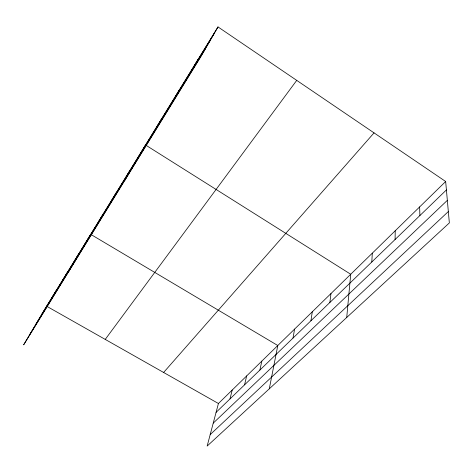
<?xml version="1.0" encoding="UTF-8"?>
<svg xmlns="http://www.w3.org/2000/svg" width="473" height="473" viewBox="0 0 473 473"><rect width="100%" height="100%" fill="white"/><g stroke="black" fill="none" stroke-linecap="round" stroke-linejoin="round"><path stroke-width="0.71" d="M395.085 239.509L395.221 230.783M371.796 261.995L372.298 253.179M346.727 317.472L350.724 274.257L145.542 144.998L124.588 180.692M329.87 302.484L330.97 293.556M310.938 320.765L312.281 311.813M293.018 338.065L294.578 329.107M269.291 388.818L277.787 345.515L90.704 234.348L68.248 272.312M259.902 370.046L261.829 361.1M244.571 384.845L246.658 375.929M229.984 398.934L232.208 390.048M445.661 181.502L218.425 403.51L207.15 446.074L449.35 222.919L445.661 181.502L218 26.926L46.608 306.208L23.65 344.841L200.576 57.115L218 26.926M194.226 66.019L198.004 59.509M175.365 96.74L179.35 89.911M157.746 125.434L161.896 118.345M112.054 199.86L116.553 192.233M126.214 176.796L130.619 169.316M98.697 221.618L103.268 213.879M52.06 297.582L56.801 289.594M62.808 280.075L67.521 272.129M74.131 261.634L78.808 253.735M41.849 314.214L214.464 33.051M36.037 323.993L210.101 40.619M29.852 334.399L205.383 48.79M105.231 339.407L296.725 80.38M163.617 372.47L374.042 132.878M216.084 412.355L446.411 189.945M213.228 423.134L447.34 200.351M210.189 434.598L448.339 211.555M46.608 306.208L218.425 403.51M419.622 206.938L419.906 215.54"/></g></svg>
